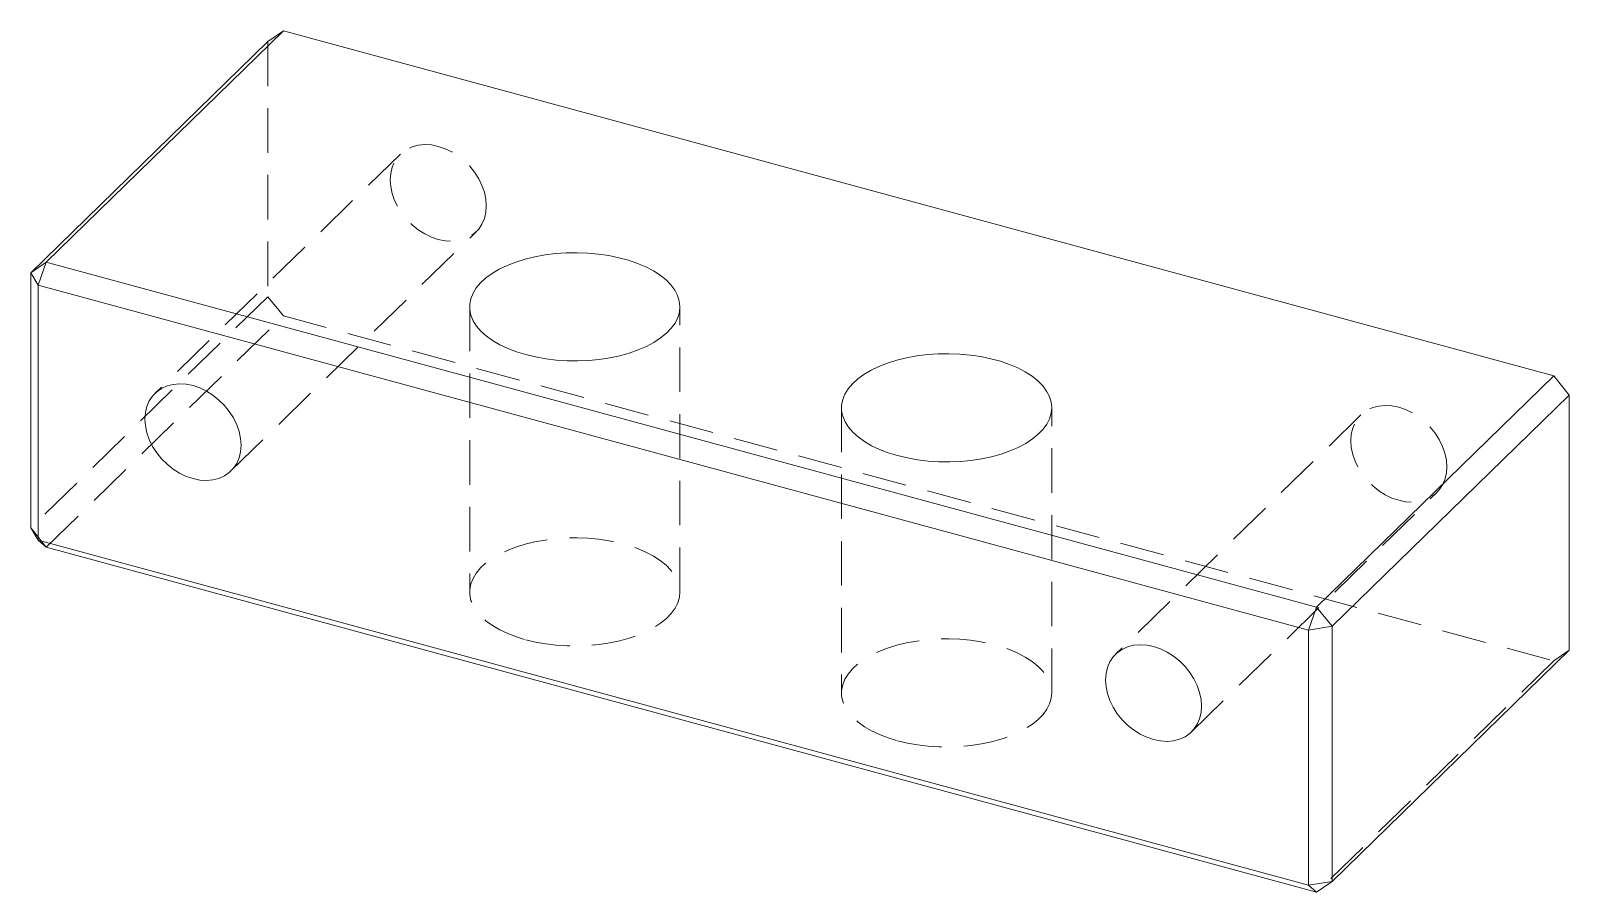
# Paper-space layout '_Trimetric' of a CAD drawing. Header units: millimetres. Extents: x -21.8 to 22.1, y -12.2 to 12.4.
import ezdxf

# ---------------------------------------------------------------- set-up
doc = ezdxf.new("R2010")
doc.units = ezdxf.units.MM
doc.linetypes.add('HIDDEN', pattern=[1.905, 1.27, -0.635])

psp = doc.layouts.new('_Trimetric')

# ---------------------------------------------------------------- linework, layer by layer
at = {"color": 7, "linetype": 'Continuous', "lineweight": 15}
for p, q in [((-14.63, 12.415), (-21.397, 5.81)), ((-15.073, 12.107), (-14.63, 12.415)), ((21.631, 2.56), (-14.63, 12.415)), ((-21.84, 5.502), (-15.073, 12.107)), ((-21.397, 5.81), (-21.84, 5.502)), ((-21.397, 5.81), (-21.631, 5.154)), ((-21.397, 5.81), (14.864, -4.045)), ((-21.84, 5.502), (-21.631, 5.154)), ((-21.84, -1.784), (-21.84, 5.502)), ((14.63, -4.701), (-21.631, 5.154)), ((-21.631, 5.154), (-21.631, -2.132)), ((14.864, -4.045), (21.631, 2.56)), ((21.631, 2.56), (22.073, 2.012)), ((22.073, 2.012), (15.306, -4.593)), ((22.073, -5.274), (22.073, 2.012)), ((-21.84, -1.784), (-21.631, -2.132)), ((-21.631, -2.132), (14.63, -11.987)), ((-21.631, -2.132), (-21.397, -2.333)), ((14.864, -12.188), (-21.397, -2.333)), ((14.864, -4.045), (14.63, -4.701)), ((14.864, -4.045), (15.306, -4.593)), ((14.63, -4.701), (15.306, -4.593)), ((14.63, -11.987), (14.63, -4.701)), ((15.306, -4.593), (15.306, -11.879)), ((15.306, -11.879), (22.073, -5.274)), ((14.63, -11.987), (15.306, -11.879)), ((14.63, -11.987), (14.864, -12.188)), ((14.864, -12.188), (15.306, -11.879))]:
    psp.add_line(p, q, dxfattribs=at)
at = {"color": 7, "linetype": 'HIDDEN', "lineweight": 0}
for p, q in [((-15.073, 12.107), (-15.073, 4.821)), ((-11.291, 8.894), (-18.291, 2.061)), ((-16.126, -0.157), (-9.126, 6.676)), ((-15.073, 4.821), (-21.84, -1.784)), ((-14.63, 4.272), (-15.073, 4.821)), ((-9.312, 4.532), (-9.312, -3.611)), ((-3.312, -3.611), (-3.312, 4.532)), ((-21.397, -2.333), (-14.63, 4.272)), ((-14.63, 4.272), (21.631, -5.583)), ((1.301, 1.648), (1.301, -6.495)), ((7.301, -6.495), (7.301, 1.648)), ((16.126, 1.443), (9.126, -5.39)), ((11.291, -7.608), (18.291, -0.776)), ((-21.84, -1.784), (-21.397, -2.333)), ((21.631, -5.583), (14.864, -12.188)), ((22.073, -5.274), (21.631, -5.583))]:
    psp.add_line(p, q, dxfattribs=at)
at = {"color": 7, "linetype": 'HIDDEN', "lineweight": 0, "flags": 128}
for points in [[(-8.837, 7.412), (-8.851, 7.605), (-8.893, 7.802), (-8.961, 7.998), (-9.055, 8.19), (-9.172, 8.373), (-9.311, 8.545), (-9.467, 8.701), (-9.639, 8.839), (-9.822, 8.955), (-10.013, 9.047), (-10.208, 9.113), (-10.403, 9.153), (-10.594, 9.165), (-10.778, 9.148), (-10.949, 9.104), (-11.106, 9.033), (-11.244, 8.936), (-11.361, 8.817), (-11.455, 8.676), (-11.524, 8.517), (-11.565, 8.343), (-11.579, 8.157), (-11.565, 7.965), (-11.524, 7.768), (-11.455, 7.572), (-11.361, 7.38), (-11.244, 7.196), (-11.106, 7.025), (-10.949, 6.869), (-10.778, 6.731), (-10.594, 6.615), (-10.403, 6.523), (-10.208, 6.456), (-10.013, 6.417), (-9.822, 6.405), (-9.639, 6.422), (-9.467, 6.466), (-9.311, 6.537), (-9.172, 6.633), (-9.055, 6.753), (-8.961, 6.894), (-8.893, 7.053), (-8.851, 7.227), (-8.837, 7.412)], [(18.58, -0.039), (18.566, 0.154), (18.524, 0.35), (18.456, 0.547), (18.362, 0.738), (18.245, 0.922), (18.106, 1.094), (17.95, 1.25), (17.778, 1.387), (17.595, 1.503), (17.404, 1.596), (17.209, 1.662), (17.014, 1.702), (16.822, 1.713), (16.639, 1.697), (16.468, 1.653), (16.311, 1.582), (16.173, 1.485), (16.055, 1.365), (15.962, 1.224), (15.893, 1.065), (15.852, 0.891), (15.838, 0.706), (15.852, 0.513), (15.893, 0.317), (15.962, 0.12), (16.055, -0.071), (16.173, -0.255), (16.311, -0.427), (16.468, -0.583), (16.639, -0.72), (16.822, -0.836), (17.014, -0.929), (17.209, -0.995), (17.404, -1.035), (17.595, -1.046), (17.778, -1.03), (17.95, -0.986), (18.106, -0.915), (18.245, -0.818), (18.362, -0.698), (18.456, -0.557), (18.524, -0.398), (18.566, -0.224), (18.58, -0.039)], [(-7.712, -4.977), (-7.432, -5.044), (-7.14, -5.096), (-6.839, -5.132), (-6.533, -5.152), (-6.224, -5.155), (-5.916, -5.143), (-5.612, -5.113), (-5.316, -5.068), (-5.03, -5.008), (-4.758, -4.933), (-4.503, -4.843), (-4.266, -4.741), (-4.052, -4.627), (-3.861, -4.502), (-3.696, -4.367), (-3.559, -4.224), (-3.451, -4.075), (-3.373, -3.921), (-3.327, -3.764), (-3.312, -3.605), (-3.329, -3.446), (-3.378, -3.289), (-3.458, -3.136), (-3.568, -2.987), (-3.707, -2.845), (-3.874, -2.711), (-4.066, -2.587), (-4.283, -2.473), (-4.521, -2.372), (-4.777, -2.283), (-5.051, -2.209), (-5.337, -2.15), (-5.634, -2.106), (-5.938, -2.078), (-6.246, -2.066), (-6.555, -2.071), (-6.861, -2.092), (-7.161, -2.129), (-7.453, -2.182), (-7.732, -2.25), (-7.996, -2.332), (-8.243, -2.428), (-8.468, -2.537), (-8.671, -2.657), (-8.85, -2.787), (-9.001, -2.925), (-9.123, -3.071), (-9.216, -3.223), (-9.278, -3.379), (-9.309, -3.537), (-9.308, -3.696), (-9.275, -3.854), (-9.21, -4.01), (-9.115, -4.161), (-8.991, -4.307), (-8.838, -4.445), (-8.658, -4.574), (-8.453, -4.693), (-8.225, -4.801), (-7.978, -4.896), (-7.712, -4.977)], [(2.901, -7.862), (3.181, -7.929), (3.473, -7.98), (3.774, -8.016), (4.08, -8.036), (4.389, -8.04), (4.697, -8.027), (5.001, -7.998), (5.297, -7.953), (5.583, -7.892), (5.855, -7.817), (6.11, -7.728), (6.347, -7.625), (6.562, -7.511), (6.752, -7.386), (6.917, -7.251), (7.054, -7.109), (7.162, -6.96), (7.24, -6.806), (7.286, -6.649), (7.301, -6.49), (7.284, -6.331), (7.235, -6.174), (7.155, -6.02), (7.045, -5.871), (6.906, -5.729), (6.739, -5.595), (6.547, -5.471), (6.33, -5.358), (6.092, -5.256), (5.836, -5.168), (5.562, -5.094), (5.276, -5.034), (4.979, -4.99), (4.675, -4.962), (4.367, -4.951), (4.058, -4.955), (3.752, -4.976), (3.452, -5.013), (3.16, -5.066), (2.881, -5.134), (2.617, -5.217), (2.37, -5.313), (2.145, -5.421), (1.942, -5.541), (1.763, -5.671), (1.612, -5.81), (1.49, -5.956), (1.397, -6.107), (1.335, -6.263), (1.304, -6.422), (1.305, -6.581), (1.338, -6.739), (1.403, -6.894), (1.498, -7.046), (1.622, -7.191), (1.775, -7.329), (1.955, -7.459), (2.16, -7.578), (2.388, -7.685), (2.635, -7.781), (2.901, -7.862)]]:
    psp.add_lwpolyline(points, dxfattribs=at)
at = {"color": 7, "linetype": 'Continuous', "lineweight": 15, "flags": 128}
for points in [[(-7.712, 3.166), (-7.432, 3.099), (-7.14, 3.047), (-6.839, 3.011), (-6.533, 2.991), (-6.224, 2.988), (-5.916, 3.001), (-5.612, 3.03), (-5.316, 3.075), (-5.03, 3.135), (-4.758, 3.21), (-4.503, 3.3), (-4.266, 3.402), (-4.052, 3.516), (-3.861, 3.642), (-3.696, 3.776), (-3.559, 3.919), (-3.451, 4.068), (-3.373, 4.222), (-3.327, 4.379), (-3.312, 4.538), (-3.329, 4.697), (-3.378, 4.854), (-3.458, 5.007), (-3.568, 5.156), (-3.707, 5.298), (-3.874, 5.432), (-4.066, 5.556), (-4.283, 5.67), (-4.521, 5.771), (-4.777, 5.86), (-5.051, 5.934), (-5.337, 5.993), (-5.634, 6.037), (-5.938, 6.065), (-6.246, 6.077), (-6.555, 6.072), (-6.861, 6.051), (-7.161, 6.014), (-7.453, 5.961), (-7.732, 5.893), (-7.996, 5.811), (-8.243, 5.715), (-8.468, 5.606), (-8.671, 5.487), (-8.85, 5.357), (-9.001, 5.218), (-9.123, 5.072), (-9.216, 4.92), (-9.278, 4.764), (-9.309, 4.606), (-9.308, 4.447), (-9.275, 4.289), (-9.21, 4.133), (-9.115, 3.982), (-8.991, 3.836), (-8.838, 3.698), (-8.658, 3.569), (-8.453, 3.45), (-8.225, 3.342), (-7.978, 3.247), (-7.712, 3.166)], [(2.901, 0.281), (3.181, 0.214), (3.473, 0.163), (3.774, 0.127), (4.08, 0.107), (4.389, 0.103), (4.697, 0.116), (5.001, 0.145), (5.297, 0.19), (5.583, 0.251), (5.855, 0.326), (6.11, 0.415), (6.347, 0.518), (6.562, 0.632), (6.752, 0.757), (6.917, 0.892), (7.054, 1.034), (7.162, 1.183), (7.24, 1.337), (7.286, 1.495), (7.301, 1.653), (7.284, 1.812), (7.235, 1.969), (7.155, 2.123), (7.045, 2.272), (6.906, 2.414), (6.739, 2.548), (6.547, 2.672), (6.33, 2.786), (6.092, 2.887), (5.836, 2.975), (5.562, 3.05), (5.276, 3.109), (4.979, 3.153), (4.675, 3.181), (4.367, 3.192), (4.058, 3.188), (3.752, 3.167), (3.452, 3.13), (3.16, 3.077), (2.881, 3.009), (2.617, 2.926), (2.37, 2.831), (2.145, 2.722), (1.942, 2.602), (1.763, 2.472), (1.612, 2.333), (1.49, 2.187), (1.397, 2.036), (1.335, 1.88), (1.304, 1.722), (1.305, 1.562), (1.338, 1.404), (1.403, 1.249), (1.498, 1.097), (1.622, 0.952), (1.775, 0.814), (1.955, 0.684), (2.16, 0.565), (2.388, 0.458), (2.635, 0.363), (2.901, 0.281)], [(-15.838, 0.58), (-15.852, 0.773), (-15.893, 0.969), (-15.962, 1.165), (-16.055, 1.357), (-16.173, 1.541), (-16.311, 1.712), (-16.468, 1.869), (-16.639, 2.006), (-16.822, 2.122), (-17.014, 2.214), (-17.209, 2.281), (-17.404, 2.32), (-17.595, 2.332), (-17.778, 2.316), (-17.95, 2.271), (-18.106, 2.2), (-18.245, 2.104), (-18.362, 1.984), (-18.456, 1.843), (-18.524, 1.684), (-18.566, 1.51), (-18.58, 1.325), (-18.566, 1.132), (-18.524, 0.935), (-18.456, 0.739), (-18.362, 0.547), (-18.245, 0.364), (-18.106, 0.192), (-17.95, 0.036), (-17.778, -0.102), (-17.595, -0.218), (-17.404, -0.31), (-17.209, -0.376), (-17.014, -0.416), (-16.822, -0.428), (-16.639, -0.411), (-16.468, -0.367), (-16.311, -0.296), (-16.173, -0.199), (-16.055, -0.079), (-15.962, 0.061), (-15.893, 0.22), (-15.852, 0.394), (-15.838, 0.58)], [(11.579, -6.872), (11.565, -6.679), (11.524, -6.482), (11.455, -6.286), (11.361, -6.094), (11.244, -5.911), (11.106, -5.739), (10.949, -5.583), (10.778, -5.445), (10.594, -5.329), (10.403, -5.237), (10.208, -5.171), (10.013, -5.131), (9.822, -5.119), (9.639, -5.136), (9.467, -5.18), (9.311, -5.251), (9.172, -5.347), (9.055, -5.467), (8.961, -5.608), (8.893, -5.767), (8.851, -5.941), (8.837, -6.127), (8.851, -6.319), (8.893, -6.516), (8.961, -6.712), (9.055, -6.904), (9.172, -7.088), (9.311, -7.259), (9.467, -7.415), (9.639, -7.553), (9.822, -7.669), (10.013, -7.761), (10.208, -7.828), (10.403, -7.867), (10.594, -7.879), (10.778, -7.862), (10.949, -7.818), (11.106, -7.747), (11.244, -7.651), (11.361, -7.531), (11.455, -7.39), (11.524, -7.231), (11.565, -7.057), (11.579, -6.872)]]:
    psp.add_lwpolyline(points, dxfattribs=at)

doc.saveas('drawing.dxf')
